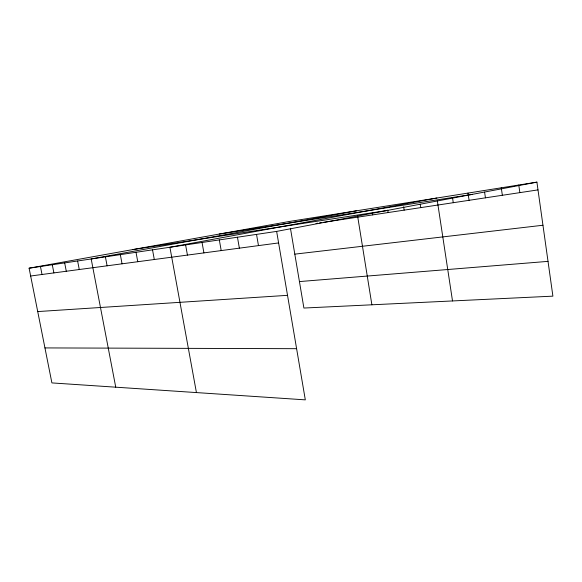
<?xml version="1.0" encoding="UTF-8"?>
<svg xmlns="http://www.w3.org/2000/svg" width="582" height="582" viewBox="0 0 582 582"><rect width="100%" height="100%" fill="white"/><g stroke="black" fill="none" stroke-linecap="round" stroke-linejoin="round"><path stroke-width="0.87" d="M276.639 231.396L305.317 399.863L51.9 382.912L29.1 268.193L276.639 231.396L536.91 182.137L552.9 296.151L303.899 308.045L290.44 228.246M436.9 198.025L169.908 247.263L196.432 392.581M356.759 210.757L91.185 258.968L115.745 387.183M29.1 268.193L289.298 221.48L536.91 182.137M219.232 234.059L472.409 194.344M132.39 249.649L387.015 210.502M315.968 223.473L317.765 223.197M319.562 222.928L321.359 222.659M323.156 222.382L537.994 189.892M30.65 276.006L278.603 242.927M294.805 254.145L542.955 225.241M299.432 281.579L548.018 261.369M37.721 311.574L287.523 295.336M44.945 347.92L296.609 348.691M52.285 264.745L53.886 272.907M40.442 266.505L42.02 274.486M64.667 262.904L66.29 271.248M77.617 260.983L79.268 269.517M105.4 256.851L107.103 265.807M120.329 254.632L122.053 263.813M136.013 252.297L137.767 261.718M152.52 249.845L154.303 259.507M185.6 244.927L187.44 255.091M202.056 242.483L203.911 252.894M219.319 239.915L221.204 250.587M237.456 237.223L239.369 248.165M256.538 234.386L258.473 245.611M357.53 215.551L371.883 304.801M372.313 212.452L372.698 214.889M387.757 210.073L388.143 212.554M403.624 206.763L404.148 210.138M420.219 204.195L420.742 207.629M437.3 200.652L452.512 300.952M452.469 197.371L453.269 202.711M468.008 193.086L469.085 200.317M484.595 192.118L485.439 197.844M501.269 187.797L502.353 195.283M518.773 185.018L519.864 192.635"/></g></svg>
